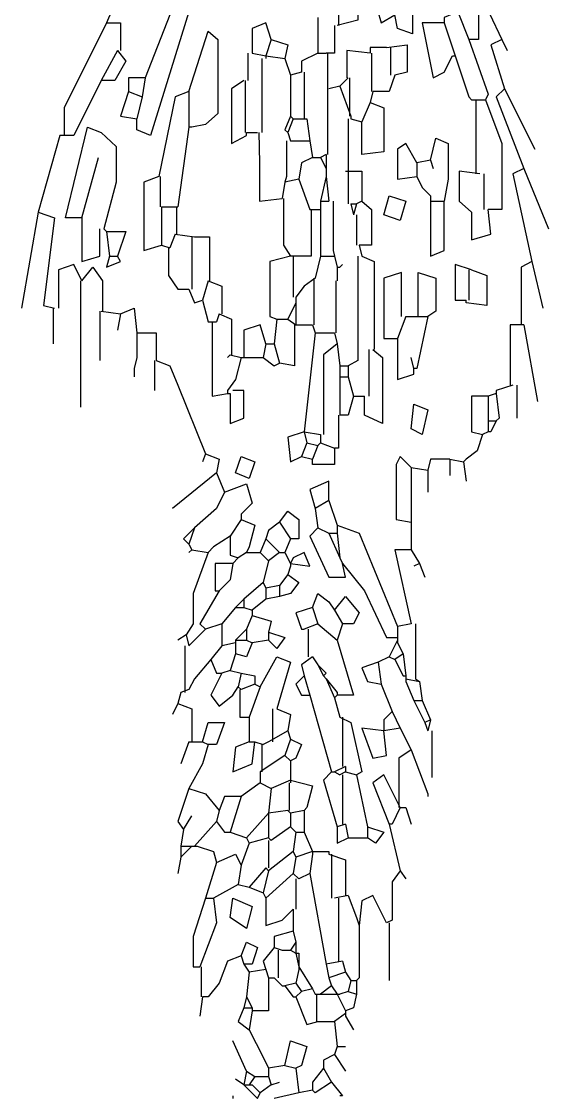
# Model space of a CAD drawing. Header units: inches. Extents: x -89 to -8, y 2 to 117.
# Drawn here: x -64.2 to -38.6, y 2.4 to 54.7 of the extents above; entities that cross this region are included whole.
import ezdxf

# ---------------------------------------------------------------- set-up
doc = ezdxf.new("R2010")
doc.units = ezdxf.units.IN
doc.header["$MEASUREMENT"] = 0
doc.layers.add('cben.net', color=7, linetype='Continuous')

# ---------------------------------------------------------------- blocks, each defined once
blk = doc.blocks.new('A$C7C6D5C81')
at = {"layer": 'cben.net', "color": 3, "linetype": 'Continuous'}
for points in [[(46, 57.999), (47.067, 54), (48.267, 51.466)], [(40.533, 57.467), (41.267, 57.333), (41.267, 52.4), (40.267, 52.134)], [(40.333, 54.133), (40.333, 52.134)], [(43.067, 53.199), (42.4, 54.399), (41.866, 54.133), (42.4, 52.267), (43.067, 52.666)], [(29.734, 53.866), (29.066, 52.267)], [(33.067, 52.933), (32.134, 52.666), (30.934, 49.6)], [(43.067, 53.199), (43.933, 53.199), (43.933, 51.733), (43.199, 52), (43.067, 52.666)], [(46.133, 52.8), (46.533, 53.334), (47.134, 52.933), (47.134, 51.466), (46.666, 51.466)], [(33.067, 52.8), (31.2, 46.799), (30.533, 47.067), (30.533, 47.6)], [(39.334, 52.533), (39.334, 50.8)], [(46.133, 52.8), (45.466, 52.533), (45.466, 52.267)], [(46.133, 52.8), (46.666, 51.466)], [(29.066, 52.267), (27, 48.134), (27, 46.799)], [(29.066, 52.267), (29.734, 52.267), (29.734, 50.934)], [(33.067, 48.933), (34, 51.866), (34.466, 51.466), (34.466, 47.866), (33.867, 47.333), (33.199, 47.2), (33.067, 47.2)], [(37.067, 51.466), (36.8, 52.267), (36.133, 52), (36.133, 50.8)], [(40.133, 52.134), (40.133, 50.8), (39.734, 50.8)], [(45.466, 52.267), (44.401, 52.267), (44.933, 49.6), (45.466, 49.867), (45.867, 50.667), (46, 50.667)], [(45.466, 52.267), (46, 50.667)], [(37.067, 51.466), (36.8, 50.667)], [(37.067, 51.466), (37.866, 51.2), (37.733, 50.533)], [(46.666, 51.466), (47.6, 48.8), (47.467, 48.533)], [(48.267, 51.466), (47.733, 51.2), (48.4, 49.066)], [(48.267, 51.466), (48.534, 50.934)], [(29.6, 50.934), (30, 50.4), (29.466, 49.467), (28.8, 49.467)], [(29.6, 50.934), (28.8, 49.467)], [(35.934, 50.8), (35.934, 49.467)], [(36.133, 50.8), (36.8, 50.667)], [(39.334, 50.8), (38.534, 50.4), (38.534, 49.867)], [(39.334, 50.8), (39.734, 50.8)], [(39.8, 50.8), (39.8, 49.066)], [(41.866, 50.8), (40.734, 50.934), (40.734, 49.6)], [(42.667, 51.067), (41.866, 51.067), (41.866, 50.8)], [(41.934, 50.8), (41.934, 48.933)], [(42.667, 51.067), (43.667, 51.2), (43.667, 49.867), (43.067, 49.733)], [(42.866, 51.067), (42.866, 49.733)], [(36.6, 50.533), (36.6, 46.934)], [(36.8, 50.667), (37.733, 50.533)], [(36.8, 50.667), (36.8, 50.533)], [(37.733, 50.533), (38.001, 49.733)], [(46, 50.667), (46.666, 48.667), (46.8, 48.533)], [(38.534, 49.867), (38.001, 49.733)], [(38.001, 49.733), (38.001, 47.733)], [(38.667, 49.867), (38.667, 47.6)], [(43.067, 49.733), (42.8, 48.933), (42, 48.933)], [(28.8, 49.467), (27.467, 46.799), (26.801, 46.799)], [(30.934, 49.6), (30.133, 49.6), (30.133, 48.933)], [(30.934, 49.6), (30.799, 48.667)], [(35.734, 49.467), (35.133, 49.066), (35.133, 46.4), (35.867, 46.799), (35.867, 46.934)], [(35.799, 49.467), (35.799, 46.934)], [(40.401, 49.2), (39.867, 49.066)], [(40.799, 49.6), (40.401, 49.2)], [(40.401, 49.2), (40.934, 47.733)], [(40.867, 49.6), (40.867, 47.733)], [(30.133, 48.933), (29.734, 47.733), (30.533, 47.6)], [(30.133, 48.933), (30.799, 48.667)], [(33.067, 48.933), (32.4, 48.667), (31.6, 44.8)], [(33.067, 48.933), (33.067, 47.2)], [(39.8, 49.066), (39.8, 45.867)], [(42, 48.933), (41.866, 48.4)], [(48.4, 49.066), (48.001, 48.667), (49.334, 45.2)], [(48.4, 49.066), (49.867, 46.133)], [(30.799, 48.667), (30.533, 47.6)], [(41.866, 48.4), (42.533, 48.134), (42.533, 46), (41.467, 45.867), (41.467, 47.467)], [(41.866, 48.4), (41.467, 47.467)], [(46.8, 48.533), (47.467, 48.533)], [(47, 48.533), (47, 44.933)], [(47.467, 48.533), (48.267, 46.4), (48.267, 43.199), (47.6, 43.199)], [(38.001, 47.733), (37.733, 47.067), (37.866, 46.934)], [(38.001, 47.733), (38.133, 47.6)], [(40.934, 47.733), (40.934, 47.6)], [(27.866, 42.8), (27.067, 42.8), (28.134, 47.2), (28.8, 46.934), (29.534, 46.267), (29.534, 44.534), (28.933, 42.267)], [(33.067, 47.2), (32.533, 43.334)], [(38.133, 47.6), (37.866, 46.934)], [(38.133, 47.6), (38.8, 47.6)], [(38.8, 47.6), (38.933, 46.533)], [(40.799, 47.6), (40.799, 45.067)], [(40.934, 47.6), (41.467, 47.467)], [(26.801, 46.799), (25.734, 43.066)], [(35.867, 46.934), (36.4, 46.934)], [(36.467, 46.934), (36.5, 45.466), (36.5, 43.6), (37.6, 43.733)], [(37.866, 46.934), (38.001, 46.533)], [(44.8, 45.599), (45.067, 46.666), (45.667, 46.4), (45.667, 44.667), (45.466, 43.6)], [(37.8, 46.533), (37.8, 44.8), (37.733, 44.534)], [(38.001, 46.533), (38.933, 46.533)], [(38.933, 46.533), (39.066, 45.734)], [(44.133, 45.466), (43.6, 46.4), (43.199, 46.133), (43.199, 44.667), (44.133, 44.8)], [(27.866, 42.8), (28.667, 45.734)], [(39.066, 45.734), (38.534, 45.466), (38.4, 44.667)], [(39.066, 45.734), (39.466, 45.734)], [(39.734, 45.867), (39.466, 45.734)], [(39.466, 45.734), (39.734, 45.2)], [(39.734, 45.867), (39.734, 45.2)], [(44.8, 45.599), (44.133, 45.466)], [(44.8, 45.599), (44.933, 45.2)], [(39.734, 45.2), (39.734, 44.8)], [(40.667, 45.067), (41.467, 45.067), (41.467, 43.6)], [(40.799, 45.067), (40.799, 43.467)], [(44.133, 45.466), (44.133, 44.8)], [(47.2, 44.933), (46.2, 45.067), (46.2, 43.6), (46.8, 43.066), (46.8, 41.733), (47.733, 42), (47.6, 43.199)], [(49.334, 45.2), (48.8, 44.933), (49.734, 40.667)], [(49.334, 45.2), (50.533, 42.267)], [(31.6, 44.8), (30.867, 44.534), (30.867, 41.2), (31.734, 41.466)], [(31.666, 44.8), (31.666, 43.334)], [(37.733, 44.534), (37.6, 43.733)], [(38.4, 44.667), (37.733, 44.534)], [(38.4, 44.667), (38.933, 43.199)], [(39.734, 44.8), (39.466, 43.6)], [(39.734, 44.8), (39.867, 43.6)], [(44.133, 44.8), (44.401, 44.266), (44.8, 43.866), (44.8, 43.6)], [(47.4, 44.933), (47.4, 43.199)], [(37.667, 43.733), (37.667, 41.466), (38.001, 40.934)], [(39.466, 43.6), (39.867, 43.6)], [(39.466, 43.6), (39.466, 43.199)], [(40.067, 43.6), (40.067, 41.2), (40.133, 40.934)], [(40.934, 43.467), (41.067, 42.933)], [(40.934, 43.467), (41.2, 43.467)], [(41.2, 43.467), (41.067, 42.933)], [(41.467, 43.6), (41.2, 43.467)], [(41.467, 43.6), (41.934, 43.199), (41.934, 41.466), (41.333, 41.466)], [(42.8, 43.866), (43.6, 43.6), (43.334, 42.666), (42.533, 42.933), (42.8, 43.866)], [(44.8, 43.6), (44.8, 40.934), (45.466, 41.2), (45.466, 43.6)], [(44.8, 43.6), (45.466, 43.6)], [(25.734, 43.066), (24.933, 38.4)], [(25.734, 43.066), (26.533, 42.8), (26, 38.533), (26.533, 38.4)], [(31.734, 43.334), (31.734, 41.466)], [(31.734, 43.334), (32.533, 43.334)], [(32.467, 43.334), (32.467, 42)], [(39, 43.199), (39, 40.934), (38.001, 40.934)], [(38.933, 43.199), (39.466, 43.199)], [(39.466, 43.199), (39.466, 40.934)], [(41.2, 42.933), (41.2, 41.466)], [(27.866, 42.8), (27.866, 40.667), (28.733, 40.934), (28.733, 42.267)], [(28.933, 42.267), (29.066, 42.134)], [(29.066, 42.134), (29.2, 40.934)], [(29.066, 42.134), (30, 42.134), (29.6, 40.934)], [(32.4, 42), (32.134, 41.333)], [(32.4, 42), (33.334, 41.866)], [(31.734, 41.466), (32.134, 41.333)], [(33.199, 41.866), (33.199, 39.333)], [(33.334, 41.866), (34.066, 41.866), (34.066, 39.733)], [(41.333, 41.466), (41.467, 40.934)], [(29.2, 40.934), (29.066, 40.4), (29.734, 40.667), (29.6, 40.934)], [(29.2, 40.934), (29.6, 40.934)], [(32.067, 41.333), (32.067, 40), (32.533, 39.333), (33.067, 39.333)], [(38.001, 40.934), (37, 40.667), (37, 37.999), (37.333, 37.866)], [(38.133, 40.934), (38.133, 38.933)], [(39.466, 40.934), (39.2, 39.867)], [(39.466, 40.934), (40.133, 40.934)], [(40.133, 40.934), (40.267, 40.4)], [(41.267, 40.934), (41.267, 35.867), (40.799, 35.599)], [(41.467, 40.934), (42.067, 40.667), (42.067, 36.4)], [(27.866, 39.733), (27.467, 40.533), (26.733, 40.266), (26.733, 38.4)], [(27.866, 39.733), (28.4, 40.4), (28.867, 39.733), (28.867, 38.267)], [(40.267, 40.4), (40.267, 39.733)], [(40.267, 40.4), (40.267, 39.733)], [(40.267, 40.4), (40.401, 40.4)], [(40.401, 40.4), (40.533, 40.533)], [(46.8, 40.266), (46, 40.533), (46, 38.8), (46.533, 38.8)], [(49.734, 40.667), (49.2, 40.4), (49.2, 37.6)], [(49.734, 40.667), (50.267, 38.4)], [(39.2, 39.867), (38.667, 39.467), (38.267, 38.933)], [(39.133, 39.867), (39.133, 37.6)], [(43.4, 37.999), (43.4, 40.133), (42.533, 39.867), (42.533, 36.934), (43.199, 36.934)], [(44.2, 37.999), (44.2, 40.133), (45.067, 39.867), (45.067, 38.267), (44.667, 37.999)], [(46.8, 40.266), (47.533, 40), (47.533, 38.533), (46.533, 38.667), (46.533, 38.8)], [(46.666, 40.266), (46.666, 38.8)], [(27.8, 39.733), (27.8, 33.6)], [(33.067, 39.333), (33.334, 38.667), (33.733, 38.8)], [(34, 39.733), (33.733, 38.8)], [(34, 39.733), (34.667, 39.467), (34.667, 38.134)], [(40.2, 39.733), (40.2, 37.2)], [(33.733, 38.8), (34, 37.733), (34.401, 37.733)], [(38.267, 38.933), (38.267, 38.667)], [(26.467, 38.4), (26.467, 36.666)], [(28.733, 38.267), (28.733, 35.867)], [(28.8, 38.267), (29.734, 38.134)], [(29.734, 38.134), (30.401, 38.4), (30.533, 37.2)], [(38.267, 38.667), (37.866, 37.866)], [(38.267, 38.667), (38.267, 37.6)], [(29.734, 38.134), (29.6, 37.333)], [(34.2, 37.733), (34.2, 34.133), (34.933, 34.266)], [(34.534, 38.134), (34.401, 37.733)], [(34.534, 38.134), (35.133, 37.866), (35.133, 36.133)], [(37.333, 37.866), (37.2, 36.666)], [(37.333, 37.866), (37.866, 37.866)], [(37.866, 37.866), (38.267, 37.6)], [(43.6, 37.999), (43.199, 36.934)], [(43.6, 37.999), (44, 37.999)], [(44.667, 37.999), (44.133, 35.466), (44, 35.466)], [(44, 37.999), (44.667, 37.999)], [(30.533, 37.2), (30.667, 37.2)], [(30.533, 37.2), (30.533, 36.267)], [(30.533, 37.2), (30.533, 36.267)], [(30.667, 37.2), (31.467, 37.2), (31.467, 35.867)], [(36.8, 36.666), (36.533, 37.6), (35.734, 37.333), (35.734, 36)], [(38.199, 37.6), (38.199, 35.599), (37.467, 35.734)], [(38.267, 37.6), (39.066, 37.6)], [(39.2, 37.2), (38.667, 32.4)], [(39.066, 37.6), (39.2, 37.2)], [(39.2, 37.2), (40.133, 37.2)], [(40.133, 37.2), (40.267, 36.666)], [(49.334, 37.6), (48.667, 37.6), (48.667, 34.667)], [(49.334, 37.6), (50, 33.866)], [(36.8, 36.666), (36.666, 36)], [(36.8, 36.666), (37.2, 36.666)], [(37.2, 36.666), (37.467, 35.734)], [(40.267, 36.666), (39.6, 36.133), (39.6, 32.267)], [(40.267, 36.666), (40.401, 35.599)], [(43.199, 36.934), (43.199, 34.933), (44, 35.2), (44, 35.466)], [(30.533, 36.267), (30.533, 36)], [(35.067, 36.133), (34.933, 36)], [(35.067, 36.133), (35.601, 36)], [(42, 36.4), (42.467, 36), (42.467, 32.8), (41.6, 33.199), (41.6, 34.133)], [(41.8, 36.4), (41.8, 34.133)], [(30.533, 36), (30.401, 35.466)], [(30.533, 36), (30.401, 35.466)], [(31.4, 35.867), (31.4, 34.399)], [(31.467, 35.867), (32.134, 35.599), (32.533, 34.667), (33.867, 31.333)], [(35.601, 36), (35.333, 34.933), (34.933, 34.399), (34.933, 34.266)], [(35.601, 36), (35.734, 36)], [(35.734, 36), (36.666, 36)], [(36.666, 36), (37.2, 35.599), (37.467, 35.734)], [(40.401, 35.599), (40.401, 35.067)], [(40.401, 35.599), (40.799, 35.599)], [(40.799, 35.599), (40.799, 35.067)], [(44, 35.466), (43.867, 36)], [(30.401, 35.466), (30.401, 35.067)], [(40.401, 35.067), (40.799, 35.067)], [(40.401, 35.067), (40.401, 33.199)], [(40.799, 35.067), (41.067, 34.133)], [(48.8, 34.667), (48.001, 34.399), (48.001, 34.266)], [(49, 34.667), (49, 33.066)], [(34.933, 34.266), (35.067, 34.266)], [(35.067, 34.266), (35.067, 32.8), (35.734, 33.066), (35.734, 34.399), (35.2, 34.399)], [(41.067, 34.133), (40.799, 33.199), (40.401, 33.199)], [(41.067, 34.133), (41.6, 34.133)], [(47.6, 34.133), (46.8, 34.133), (46.8, 32.4), (47.333, 32.267)], [(48.001, 34.266), (47.6, 34.133)], [(47.6, 34.133), (47.6, 32.933)], [(48.001, 34.266), (48.133, 33.066), (48.001, 32.933)], [(44, 33.733), (44.667, 33.467), (44.401, 32.267), (43.867, 32.533), (44, 33.733)], [(40.333, 33.199), (40.333, 31.6), (40.133, 31.6)], [(48.001, 32.933), (47.733, 32.4), (47.6, 32.4)], [(47.6, 32.933), (47.6, 32.4)], [(47.6, 32.933), (48.001, 32.933)], [(38.667, 32.4), (37.866, 32.134), (38.001, 30.934), (38.534, 31.2)], [(38.667, 32.4), (39.466, 32.267)], [(38.667, 32.4), (38.8, 31.866)], [(39.466, 32.267), (39.466, 31.866)], [(47.333, 32.267), (47.067, 31.466), (46.533, 31.067), (46.4, 30.934)], [(47.6, 32.4), (47.333, 32.267)], [(38.8, 31.866), (38.534, 31.2)], [(38.8, 31.866), (39.334, 31.733)], [(39.334, 31.733), (39.066, 31.067)], [(40.133, 31.6), (40.133, 30.8), (39.066, 30.8), (39.066, 31.067)], [(39.466, 31.866), (39.334, 31.733)], [(39.466, 31.866), (40.133, 31.6)], [(33.867, 31.333), (33.733, 30.934)], [(33.867, 31.333), (34.534, 31.067), (34.401, 30.4)], [(35.601, 31.2), (36.267, 30.934), (36, 30.133), (35.333, 30.4), (35.601, 31.2)], [(38.534, 31.2), (39.066, 31.067)], [(43.867, 30.667), (43.334, 31.2), (43.133, 30.8), (43.133, 28.134), (43.867, 27.999)], [(45.734, 31.067), (44.8, 31.067), (44.667, 30.533)], [(45.734, 31.067), (45.734, 30.266)], [(45.734, 31.067), (46.4, 30.934)], [(46.4, 30.934), (46.533, 30)], [(34.401, 30.4), (32.267, 28.667)], [(34.401, 30.4), (34.8, 29.467)], [(43.867, 30.667), (43.867, 27.999)], [(43.867, 30.667), (44.667, 30.533)], [(44.667, 30.533), (44.667, 29.467)], [(34.8, 29.467), (35.867, 29.867), (36.133, 28.933), (35.601, 28.4), (35.601, 28.134)], [(39.867, 29.066), (39.867, 30), (38.933, 29.6), (39.2, 28.667)], [(34.8, 29.467), (34.401, 28.667), (33.334, 27.733)], [(39.867, 29.066), (39.2, 28.667)], [(39.867, 29.066), (40.267, 27.866)], [(37.467, 27.999), (37.866, 28.533), (38.4, 28.134), (38.4, 27.2), (38.001, 27.2)], [(39.2, 28.667), (39.334, 27.733)], [(35.601, 28.134), (35.067, 27.333)], [(35.601, 28.134), (36.267, 27.866), (36, 26.799), (35.867, 26.533)], [(37.467, 27.999), (36.934, 27.6), (36.8, 27.2)], [(37.467, 27.999), (38.001, 27.2)], [(40.267, 27.866), (41.333, 27.467), (43.199, 22.933)], [(40.267, 27.866), (40.267, 27.467)], [(43.867, 27.999), (43.867, 26.666)], [(33.334, 27.733), (32.8, 27.2), (33.067, 26.934)], [(33.334, 27.733), (33.067, 26.934)], [(35.067, 27.333), (34.266, 26.799), (34, 26.533)], [(35.067, 27.333), (35.067, 26.4), (35.466, 26.267)], [(39.334, 27.733), (38.933, 27.333), (39.867, 25.333), (40.667, 25.333), (40.533, 26)], [(39.334, 27.733), (39.867, 27.467)], [(39.867, 27.467), (40.267, 27.467)], [(39.867, 27.467), (40.401, 26.267)], [(40.267, 27.467), (40.401, 26.267)], [(33.067, 26.934), (33.199, 26.666)], [(36.8, 27.2), (36.533, 26.533)], [(36.8, 27.2), (37.467, 26.533)], [(38.001, 27.2), (37.733, 26.533)], [(34, 26.533), (33.267, 24.534), (33.267, 23.066), (32.933, 22.533)], [(33.199, 26.666), (33.067, 26.533)], [(33.199, 26.666), (34, 26.533)], [(35.466, 26.267), (35.2, 26)], [(35.867, 26.533), (35.466, 26.267)], [(35.867, 26.533), (36.533, 26.533)], [(36.533, 26.533), (36.934, 26.133)], [(37.467, 26.533), (36.934, 26.133)], [(37.467, 26.533), (37.733, 26.533)], [(37.733, 26.533), (38.001, 26)], [(38.001, 26), (38.933, 25.867), (38.667, 26.533), (38.133, 26.267), (38.001, 26)], [(40.401, 26.267), (40.533, 26)], [(43.867, 26.666), (43.067, 26.666), (43.867, 23.066)], [(43.867, 26.666), (44.266, 26)], [(35.2, 26), (34.334, 26), (34.334, 24.667), (34.534, 24.667)], [(35.2, 26), (35.067, 25.2), (34.534, 24.667)], [(36.934, 26.133), (36.666, 25.067)], [(38.001, 25.867), (37.866, 25.466)], [(38.001, 26), (38.001, 25.867)], [(40.533, 26), (41.6, 24.667), (42.667, 22.4), (43.199, 22.4)], [(44.266, 26), (44, 25.867)], [(44.266, 26), (44.534, 25.333)], [(37.866, 25.466), (38.4, 25.067), (38.001, 24.534), (37.467, 24.399)], [(37.866, 25.466), (37.467, 24.933)], [(34.534, 24.667), (33.6, 23.066), (33.867, 22.8)], [(36.666, 25.067), (35.734, 24.266)], [(36.666, 25.067), (36.8, 24.8)], [(37.467, 24.933), (36.8, 24.8)], [(36.8, 24.8), (36.8, 24.266)], [(37.467, 24.933), (37.467, 24.399)], [(35.734, 24.266), (35.333, 23.866)], [(35.734, 24.266), (35.734, 23.866)], [(36.8, 24.266), (36.133, 23.733)], [(37.467, 24.399), (36.8, 24.266)], [(39.066, 23.866), (39.334, 24.534), (39.867, 24.133), (40.133, 23.733)], [(40.133, 23.733), (40.667, 24.399), (41.333, 23.6), (41.067, 23.066), (40.533, 23.066)], [(35.333, 23.866), (34.667, 23.066)], [(35.333, 23.866), (35.734, 23.866)], [(35.734, 23.866), (36.133, 23.733)], [(36.133, 23.733), (36.133, 23.467)], [(39.066, 23.866), (38.267, 23.6), (38.534, 22.8), (38.667, 22.8)], [(39.066, 23.866), (39.334, 23.066)], [(40.133, 23.733), (40.533, 23.066)], [(34.667, 23.066), (33.867, 22.8)], [(34.667, 23.066), (34.667, 22)], [(36.133, 23.467), (35.867, 22.8)], [(36.133, 23.467), (37.067, 23.199), (36.934, 22.666)], [(39.334, 23.066), (38.667, 22.8)], [(39.334, 23.066), (40.267, 22.267)], [(40.533, 23.066), (40.267, 22.267)], [(43.867, 23.066), (43.199, 22.933)], [(44.066, 23.066), (44.066, 20.4), (44.266, 20.266)], [(32.933, 22.533), (32.533, 22.267)], [(32.933, 22.533), (33.067, 22)], [(33.867, 22.8), (33.067, 22)], [(35.867, 22.8), (35.333, 22.267)], [(35.867, 22.8), (35.867, 22.267)], [(36.934, 22.666), (37.733, 22.4), (37.333, 21.866), (36.934, 22.267)], [(36.934, 22.666), (36.934, 22.267)], [(38.867, 22.8), (38.867, 21.466)], [(43.199, 22.933), (43.199, 22.4)], [(32.866, 22), (32.866, 19.733)], [(34.667, 22), (34.133, 21.333)], [(35.333, 22.134), (34.667, 22)], [(35.333, 22.267), (35.867, 22.267)], [(35.333, 22.267), (35.333, 22.134)], [(36.133, 22.134), (35.867, 21.466), (35.333, 21.6)], [(35.333, 22.134), (35.333, 22)], [(35.333, 22), (35.333, 21.6)], [(35.867, 22.267), (36.133, 22.134)], [(36.934, 22.267), (36.133, 22.134)], [(40.267, 22.267), (41.067, 19.6), (40.267, 19.6)], [(43.199, 22.267), (42.8, 21.466)], [(43.199, 22.4), (43.199, 22.267)], [(43.199, 22.267), (43.199, 22.134)], [(43.199, 22.134), (43.467, 21.6)], [(35.333, 21.6), (35.067, 20.8)], [(36.533, 20), (37.333, 21.466), (38.001, 21.2), (37.333, 18.933)], [(39.066, 21.466), (38.534, 21.067), (38.667, 20.533)], [(39.066, 21.466), (39.334, 21.067)], [(42.8, 21.466), (42.267, 21.2)], [(42.8, 21.466), (43.067, 21.333)], [(43.467, 21.6), (43.067, 21.333)], [(43.467, 21.6), (43.6, 20.533)], [(34.133, 21.333), (33.334, 20.4), (33.067, 19.867), (32.667, 19.733)], [(34.133, 21.333), (34.401, 20.667), (34.667, 20.667)], [(39.334, 21.067), (39.6, 20.533)], [(39.334, 21.067), (39.734, 20.667), (39.6, 20.533)], [(42.267, 21.2), (41.467, 20.934), (41.734, 20.266), (42.4, 20.133)], [(42.267, 21.2), (42.4, 20.133)], [(43.067, 21.333), (43.467, 20.533), (43.6, 20.533)], [(34.667, 20.667), (34.133, 19.6), (34.534, 19.066), (35.2, 19.6), (35.466, 20)], [(35.067, 20.8), (34.667, 20.667)], [(35.067, 20.8), (35.601, 20.667)], [(35.601, 20.667), (35.466, 20)], [(35.601, 20.667), (36.267, 20.533), (36.267, 20.133)], [(38.667, 20.533), (38.267, 20.133), (38.534, 19.6), (38.933, 19.6)], [(38.667, 20.533), (38.933, 19.6)], [(39.6, 20.533), (39.734, 20.4)], [(43.6, 20.533), (43.6, 20.4)], [(35.466, 20), (35.601, 19.867)], [(36.267, 20.133), (35.601, 19.867)], [(36.533, 20), (36, 18.533)], [(36.267, 20.133), (36.533, 20)], [(39.734, 20.4), (40.133, 19.467)], [(39.734, 20.4), (40.267, 19.733), (40.267, 19.6)], [(42.4, 20.133), (42.933, 18.8)], [(43.6, 20.4), (44.266, 20.266)], [(43.6, 20.4), (43.6, 20.266)], [(43.6, 20.266), (44, 19.333)], [(44.266, 20.266), (44.401, 19.333)], [(32.667, 19.733), (32.533, 19.2)], [(35.533, 19.867), (35.533, 18.533), (36, 18.533)], [(38.933, 19.6), (40, 15.867)], [(40.267, 19.6), (40.133, 19.467)], [(40.133, 19.467), (40.401, 18.533)], [(32.533, 19.2), (32.267, 18.667)], [(32.533, 19.2), (33.199, 18.933), (33.199, 17.333)], [(37.134, 18.933), (37.134, 17.333)], [(37.333, 18.933), (38.001, 18.667), (37.866, 17.866)], [(44, 19.333), (44.534, 18.267)], [(44, 19.333), (44.401, 19.333)], [(44.401, 19.333), (44.8, 18.4)], [(36, 18.533), (36, 17.333)], [(40.401, 18.533), (40.934, 18.267), (41.467, 15.867), (41.2, 15.734)], [(40.533, 18.533), (40.533, 16.133)], [(42.933, 18.8), (42.533, 18.4), (42.533, 17.866)], [(42.933, 18.8), (43.334, 17.999)], [(44.8, 18.4), (44.534, 18.267)], [(44.8, 18.4), (44.667, 17.866)], [(33.733, 17.333), (34, 18.267), (34.8, 18.267), (34.401, 17.2), (34, 17.2)], [(37.866, 17.866), (36.934, 17.333)], [(37.866, 17.866), (38.001, 17.467)], [(42.533, 17.866), (41.467, 17.999), (42, 16.533), (42.667, 16.666), (42.533, 17.866)], [(43.334, 17.999), (42.533, 17.866)], [(43.334, 17.999), (43.867, 16.934)], [(44.534, 18.267), (44.667, 17.866)], [(44.867, 17.866), (44.867, 15.599)], [(33.067, 17.333), (32.667, 16.267)], [(33.067, 17.333), (33.733, 17.333)], [(33.733, 17.333), (34, 17.2)], [(36, 17.333), (35.333, 17.067), (35.2, 15.867), (36.133, 16.267), (36.267, 17.333)], [(36, 17.333), (36.133, 17.333)], [(36.133, 17.333), (36.267, 17.333)], [(36.267, 17.333), (36.666, 17.2)], [(36.934, 17.333), (36.666, 17.2)], [(38.001, 17.467), (37.733, 16.666)], [(38.001, 17.467), (38.534, 17.2), (38.267, 16.533), (38.001, 16.4)], [(34, 17.2), (33.733, 16.267), (33.067, 15.067)], [(36.6, 17.2), (36.6, 15.867)], [(43.867, 16.934), (43.267, 16.533), (43.267, 14.133)], [(43.867, 16.934), (44.667, 14.8), (44.667, 14.667)], [(37.733, 16.666), (36.533, 15.867)], [(37.733, 16.666), (38.001, 16.4)], [(38.001, 16.4), (38.001, 15.466)], [(36.533, 15.867), (36.533, 15.333)], [(40, 15.867), (39.6, 15.466), (40.267, 13.199)], [(40, 15.867), (40.133, 15.867)], [(40.667, 16.133), (40.133, 15.867)], [(40.133, 15.867), (40.401, 15.734)], [(40.667, 15.867), (40.401, 15.734)], [(40.533, 15.734), (40.533, 13.334)], [(40.667, 16.133), (40.667, 15.867)], [(40.667, 15.867), (41.2, 15.734)], [(41.2, 15.734), (41.734, 13.199)], [(43.334, 14.133), (42.533, 15.734), (42, 15.333), (42.8, 13.334)], [(36.533, 15.333), (35.601, 14.667)], [(36.533, 15.333), (37.067, 15.067)], [(38.001, 15.466), (37.067, 15.067)], [(37.933, 15.333), (37.933, 14)], [(38.001, 15.466), (39.066, 15.2), (38.8, 14.133), (38.667, 14)], [(38.001, 15.466), (38.001, 15.333)], [(33.067, 15.067), (32.533, 13.467), (32.8, 13.066)], [(33.067, 15.067), (33.867, 14.8), (34.534, 14)], [(35.601, 14.667), (34.8, 14.667), (34.534, 14)], [(35.601, 14.667), (35.067, 12.933)], [(37.067, 15.067), (36.934, 13.866)], [(43.334, 14.133), (42.933, 13.334), (42.8, 13.334)], [(43.334, 14.133), (43.467, 14.133)], [(43.467, 14.133), (43.6, 14.133)], [(43.6, 14.133), (43.867, 13.334)], [(32.8, 13.066), (33.199, 13.733)], [(34.534, 14), (34.401, 13.467)], [(36.934, 13.866), (35.867, 12.666)], [(37.866, 14), (36.934, 13.866)], [(36.934, 13.866), (36.934, 13.733)], [(36.934, 13.733), (36.934, 12.666)], [(37.866, 14), (38.001, 13.866)], [(38.667, 14), (38.001, 13.866)], [(38.001, 13.866), (38.001, 13.199)], [(38.667, 14), (38.667, 12.933)], [(34.401, 13.467), (33.334, 12.267)], [(34.401, 13.467), (34.8, 12.933), (35.067, 12.933)], [(38.001, 13.199), (37.067, 12.533)], [(38.001, 13.199), (38.267, 12.933)], [(40.667, 13.334), (40.267, 13.199)], [(40.267, 13.199), (40.267, 12.4), (40.799, 12.666)], [(40.667, 13.334), (40.799, 12.666)], [(41.734, 13.199), (42.533, 12.933), (42.134, 12.4), (41.734, 12.666)], [(41.734, 13.199), (41.734, 12.666)], [(42.8, 13.334), (43.334, 11.067)], [(32.8, 13.066), (32.667, 12.267)], [(35.067, 12.933), (35.867, 12.666)], [(35.867, 12.666), (36, 12.4)], [(36.934, 12.666), (36, 12.4)], [(36.934, 12.666), (37.067, 12.533)], [(38.267, 12.933), (38.133, 12)], [(38.267, 12.933), (38.667, 12.933)], [(38.667, 12.933), (39.066, 12)], [(40.799, 12.666), (41.734, 12.666)], [(33.199, 12.267), (32.667, 11.733)], [(32.667, 12.267), (33.199, 12.267)], [(32.667, 12.267), (32.667, 11.733)], [(33.199, 12.267), (33.334, 12.267)], [(33.334, 12.267), (33.467, 12.267)], [(33.467, 12.267), (34.266, 12), (34.401, 11.466)], [(36, 12.4), (35.601, 11.333)], [(36.934, 12.533), (36.934, 11.2)], [(32.667, 11.733), (32.533, 10.934)], [(34.401, 11.466), (35.333, 11.866), (35.601, 11.333)], [(38.133, 12), (36.934, 11.067)], [(38.133, 12), (38.267, 11.733)], [(38.267, 11.733), (38.133, 10.934)], [(39.066, 12), (38.267, 11.733)], [(39.066, 11.866), (38.933, 10.934)], [(39.066, 12), (39.867, 12), (39.867, 11.866)], [(39.066, 12), (39.066, 11.866)], [(39.867, 11.866), (40.667, 11.6), (40.667, 9.867)], [(40, 11.866), (40, 9.733)], [(34.401, 11.466), (33.867, 9.733)], [(35.601, 11.333), (35.466, 10.4)], [(36.8, 11.2), (36, 10.266)], [(36.934, 11.067), (36.666, 10)], [(36.8, 11.2), (36.934, 11.067)], [(43.334, 11.067), (42.933, 10.533), (42.933, 8.667), (42.667, 8.533)], [(43.334, 11.067), (43.6, 10.667)], [(38.133, 10.934), (36.8, 9.733)], [(38.133, 10.934), (38.4, 10.667)], [(38.267, 10.667), (38.267, 9.2)], [(38.933, 10.934), (38.4, 10.667)], [(38.933, 10.934), (39.734, 6.533)], [(35.466, 10.4), (34.266, 9.733)], [(35.466, 10.4), (36, 10.266)], [(36, 10.266), (36.666, 10)], [(36.666, 10), (36.8, 9.733)], [(33.867, 9.733), (33.267, 7.866), (33.267, 6.4), (33.6, 6.4)], [(34.266, 9.733), (34.401, 8.533), (33.6, 6.4)], [(33.867, 9.733), (34.266, 9.733)], [(35.2, 9.733), (36.133, 9.333), (35.867, 8.267), (35.067, 8.8), (35.2, 9.733)], [(36.8, 9.733), (36.8, 8.4), (37.6, 8.667), (38.133, 9.2)], [(40.799, 9.867), (40.133, 9.733)], [(40.333, 9.733), (40.333, 6.666)], [(40.799, 9.867), (41.2, 8.8), (41.333, 8.4)], [(42.667, 8.533), (42, 9.867), (41.467, 9.6), (41.333, 8.4)], [(38.133, 9.2), (38.133, 8.134)], [(41.333, 8.4), (41.333, 5.867), (41.2, 5.734)], [(42.8, 8.533), (42.8, 5.734)], [(38.133, 8.134), (37.2, 7.866), (37.2, 7.333)], [(38.133, 8.134), (38.267, 7.6)], [(35.601, 6.934), (35.867, 7.6), (36.4, 7.333), (36.133, 6.533), (35.734, 6.533)], [(37.2, 7.333), (36.666, 6.666), (36.8, 6.267)], [(37.2, 7.333), (37.6, 7.2)], [(38.267, 7.6), (38.001, 7.2)], [(38.267, 7.6), (38.267, 7.067)], [(35.601, 6.934), (34.933, 6.666), (34.534, 5.599), (34, 4.933), (33.733, 4.933)], [(35.601, 6.934), (35.734, 6.533)], [(37.4, 7.2), (37.4, 5.867)], [(37.6, 7.2), (38.001, 7.2)], [(38.001, 7.2), (38.267, 7.067)], [(38.267, 7.067), (38.4, 6.4)], [(38.267, 7.067), (38.4, 7.067)], [(38.4, 7.067), (38.4, 6.4)], [(33.667, 6.4), (33.667, 4.933)], [(35.734, 6.533), (36, 6.133)], [(38.4, 6.4), (39.066, 5.333)], [(38.4, 6.4), (38.4, 6.267)], [(40.533, 6.666), (39.734, 6.533)], [(39.734, 6.533), (39.867, 5.867)], [(40.533, 6.666), (40.667, 6.133)], [(36, 6.133), (35.867, 4.933)], [(36.8, 6.267), (36, 6.133)], [(36.934, 5.867), (36.934, 4.266), (36.133, 4.266)], [(36.8, 6.267), (36.934, 5.867)], [(36.934, 5.867), (37.2, 5.867)], [(37.2, 5.867), (37.6, 5.466), (37.733, 5.466)], [(38.4, 6.267), (38.267, 5.599)], [(40.667, 6.133), (39.867, 5.867)], [(39.867, 5.867), (40, 5.466)], [(40.667, 6.133), (40.934, 5.734)], [(38.267, 5.599), (37.733, 5.466)], [(37.733, 5.466), (38.133, 4.933), (38.267, 4.933)], [(38.267, 5.599), (38.534, 5.2)], [(39.066, 5.333), (38.534, 5.2)], [(39.066, 5.333), (39.2, 5.067)], [(40, 5.466), (39.466, 5.067)], [(40, 5.466), (40.267, 5.067)], [(40.934, 5.734), (40.799, 5.2)], [(40.934, 5.734), (41.2, 5.734)], [(41.2, 5.734), (41.2, 5.067)], [(33.733, 4.933), (33.6, 4)], [(35.867, 4.933), (35.734, 4.399)], [(35.867, 4.933), (36.133, 4.399)], [(38.534, 5.2), (38.267, 4.933)], [(38.267, 4.933), (38.8, 3.6), (39.334, 3.733)], [(39.2, 5.067), (39.466, 5.067)], [(39.266, 5.067), (39.266, 3.733)], [(39.466, 5.067), (40.267, 5.067)], [(40.267, 5.067), (40.667, 4.266)], [(40.267, 5.067), (40.401, 5.067)], [(40.799, 5.2), (40.401, 5.067)], [(41.2, 5.067), (41.067, 4.399), (40.667, 4.266)], [(40.799, 5.2), (41.2, 5.067)], [(35.734, 4.399), (35.466, 3.733), (36, 3.334)], [(35.734, 4.399), (36.133, 4.399)], [(36.133, 4.266), (36, 3.334)], [(36.133, 4.399), (36.133, 4.266)], [(40.667, 4.266), (40.667, 4.133)], [(39.334, 3.733), (40.133, 3.733)], [(40.667, 4.133), (40.133, 3.733)], [(40.133, 3.733), (40.267, 2.533)], [(40.667, 4.133), (40.667, 4)], [(40.667, 4), (41.067, 3.334)], [(36, 3.334), (36.666, 2), (36.934, 1.466)], [(35.867, 1.333), (35.2, 2.8)], [(37.733, 1.6), (38.001, 2.8), (38.8, 2.533), (38.534, 1.6), (38.267, 1.466)], [(40.133, 2.134), (39.6, 1.866), (39.6, 1.466)], [(40.267, 2.533), (40.133, 2.134)], [(40.133, 2.134), (40.667, 1.333)], [(40.267, 2.533), (40.667, 2.533)], [(37.733, 1.6), (36.934, 1.466)], [(37.733, 1.6), (38.267, 1.466)], [(35.867, 1.333), (35.734, 0.667)], [(35.867, 1.333), (36.267, 1.067)], [(36.267, 1.067), (36, 0.667)], [(36.267, 1.067), (36.934, 1.067)], [(36.934, 1.466), (36.934, 1.067)], [(36.934, 1.067), (37.067, 0.667)], [(38.267, 1.466), (38.4, 0.266)], [(39.6, 1.466), (39.066, 0.8), (39.066, 0.4)], [(39.6, 1.466), (40, 0.8)], [(35.734, 0.667), (35.333, 0.933)], [(35.734, 0.667), (36.4, 0), (36.533, 0.266)], [(35.734, 0.667), (35.867, 0.667)], [(35.867, 0.667), (36, 0.667)], [(36, 0.667), (36.133, 0.667)], [(36.133, 0.667), (36.533, 0.266)], [(37.067, 0.667), (36.533, 0.266)], [(37.067, 0.667), (37.467, 0.8)], [(40, 0.8), (39.2, 0.266), (39.066, 0.4)], [(40, 0.8), (40.533, 0.133), (40.401, 0.133)], [(35.2, 0.133), (35.2, 0)], [(38.4, 0.266), (37.2, 0)], [(39.066, 0.4), (38.4, 0.266)]]:
    blk.add_lwpolyline(points, dxfattribs=at)

msp = doc.modelspace()

# ---------------------------------------------------------------- block references
at = {"layer": 'cben.net', "color": 0}
msp.add_blockref('A$C7C6D5C81', (-89.146, 2.405), dxfattribs=at)

doc.saveas('drawing.dxf')
